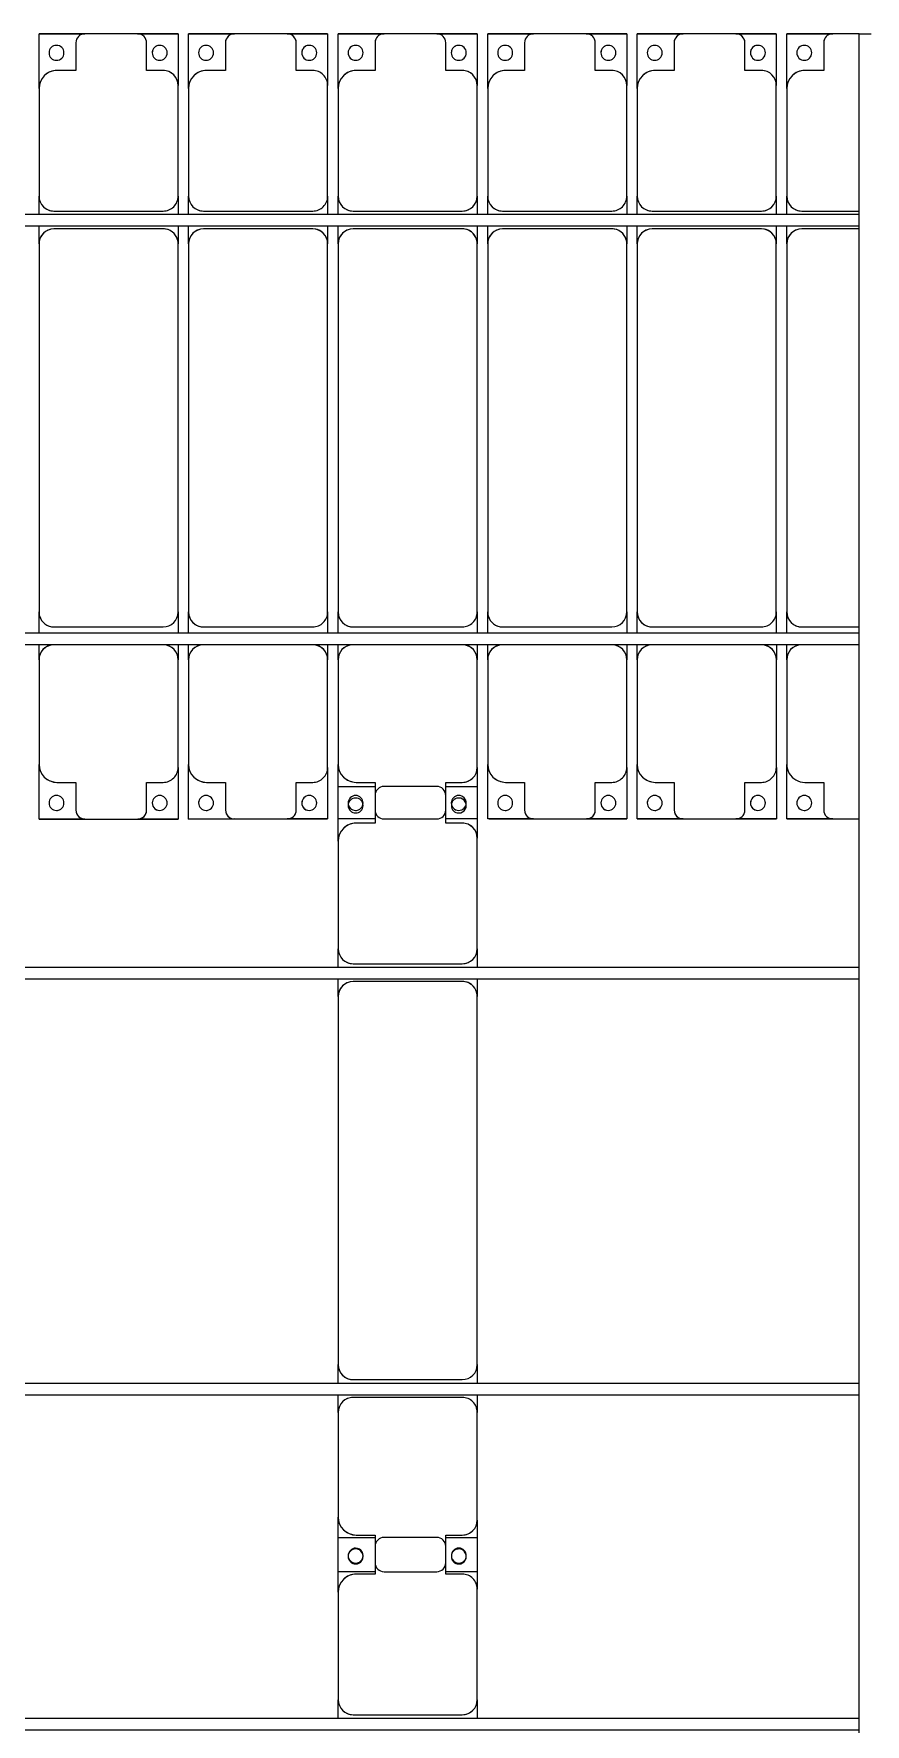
# Model space of a CAD drawing. Header units: millimetres. Extents: x -496478 to -186190, y -204059 to -87354.
# Drawn here: x -351992 to -349212, y -100932 to -95283 of the extents above; entities that cross this region are included whole.
import ezdxf

# ---------------------------------------------------------------- set-up
doc = ezdxf.new("R2010")
doc.units = ezdxf.units.MM
for name, color, linetype, lineweight in [('A-DETL-MBND', 5, 'Continuous', 9), ('A-GENM', 13, 'Continuous', 9), ('S-BEAM', 12, 'Continuous', 9)]:
    doc.layers.add(name, color=color, linetype=linetype, lineweight=lineweight)

# ---------------------------------------------------------------- blocks, each defined once
blk = doc.blocks.new('Dải phao đi lại kèm đỡ invester - DẢI PHAO ĐI LẠI-V1-BỐ TRÍ KHUNG KẾT CẤU BÈ PIN 01')
at = {"layer": 'A-DETL-MBND', "color": 8}
for p, q in [((86758.4, 1312.2), (86911.8, 1312.2)), ((86758.4, 1129.7), (86758.4, 1312.2)), ((86911.8, 1312.2), (86758.4, 1312.2)), ((87088.2, 1312.2), (86911.8, 1312.2)), ((87088.2, 1312.2), (87223.4, 1312.2)), ((87223.4, 1312.2), (87088.2, 1312.2)), ((87223.4, 1312.2), (87223.4, 1139.7)), ((87258.4, 1312.2), (87411.8, 1312.2)), ((87258.4, 1129.7), (87258.4, 1312.2)), ((87411.8, 1312.2), (87258.4, 1312.2)), ((87588.2, 1312.2), (87411.8, 1312.2)), ((87588.2, 1312.2), (87723.4, 1312.2)), ((87723.4, 1312.2), (87588.2, 1312.2)), ((87723.4, 1312.2), (87723.4, 1139.7)), ((87758.4, 1312.2), (87911.8, 1312.2)), ((87758.4, 1129.7), (87758.4, 1312.2)), ((87911.8, 1312.2), (87758.4, 1312.2)), ((88088.2, 1312.2), (87911.8, 1312.2)), ((88088.2, 1312.2), (88223.4, 1312.2)), ((88223.4, 1312.2), (88088.2, 1312.2)), ((88223.4, 1312.2), (88223.4, 1139.7)), ((88258.4, 1312.2), (88411.8, 1312.2)), ((88258.4, 1129.7), (88258.4, 1312.2)), ((88411.8, 1312.2), (88258.4, 1312.2)), ((88588.2, 1312.2), (88411.8, 1312.2)), ((88588.2, 1312.2), (88723.4, 1312.2)), ((88723.4, 1312.2), (88588.2, 1312.2)), ((88723.4, 1312.2), (88723.4, 1139.7)), ((88758.4, 1312.2), (88911.8, 1312.2)), ((88758.4, 1129.7), (88758.4, 1312.2)), ((88911.8, 1312.2), (88758.4, 1312.2)), ((89088.2, 1312.2), (88911.8, 1312.2)), ((89088.2, 1312.2), (89223.4, 1312.2)), ((89223.4, 1312.2), (89088.2, 1312.2)), ((89223.4, 1312.2), (89223.4, 1139.7)), ((89258.4, 1312.2), (89411.8, 1312.2)), ((89258.4, 1129.7), (89258.4, 1312.2)), ((89411.8, 1312.2), (89258.4, 1312.2)), ((89500, 1312.2), (89411.8, 1312.2)), ((86881.8, 1282.2), (86881.8, 1189.7)), ((87118.2, 1189.7), (87118.2, 1282.2)), ((87381.8, 1282.2), (87381.8, 1189.7)), ((87618.2, 1189.7), (87618.2, 1282.2)), ((87881.8, 1282.2), (87881.8, 1189.7)), ((88118.2, 1189.7), (88118.2, 1282.2)), ((88381.8, 1282.2), (88381.8, 1189.7)), ((88618.2, 1189.7), (88618.2, 1282.2)), ((88881.8, 1282.2), (88881.8, 1189.7)), ((89118.2, 1189.7), (89118.2, 1282.2)), ((89381.8, 1282.2), (89381.8, 1189.7)), ((86881.8, 1189.7), (86818.4, 1189.7)), ((87173.4, 1189.7), (87118.2, 1189.7)), ((87381.8, 1189.7), (87318.4, 1189.7)), ((87673.4, 1189.7), (87618.2, 1189.7)), ((87881.8, 1189.7), (87818.4, 1189.7)), ((88173.4, 1189.7), (88118.2, 1189.7)), ((88381.8, 1189.7), (88318.4, 1189.7)), ((88673.4, 1189.7), (88618.2, 1189.7)), ((88881.8, 1189.7), (88818.4, 1189.7)), ((89173.4, 1189.7), (89118.2, 1189.7)), ((89381.8, 1189.7), (89318.4, 1189.7)), ((87223.4, 769.7), (87223.4, 1139.7)), ((87723.4, 769.7), (87723.4, 1139.7)), ((88223.4, 769.7), (88223.4, 1139.7)), ((88723.4, 769.7), (88723.4, 1139.7)), ((89223.4, 769.7), (89223.4, 1139.7)), ((86758.4, 1129.7), (86758.4, 769.7)), ((87258.4, 1129.7), (87258.4, 769.7)), ((87758.4, 1129.7), (87758.4, 769.7)), ((88258.4, 1129.7), (88258.4, 769.7)), ((88758.4, 1129.7), (88758.4, 769.7)), ((89258.4, 1129.7), (89258.4, 769.7)), ((86758.4, 709.7), (86758.4, 769.7)), ((87223.4, 769.7), (87223.4, 709.7)), ((87258.4, 709.7), (87258.4, 769.7)), ((87723.4, 769.7), (87723.4, 709.7)), ((87758.4, 709.7), (87758.4, 769.7)), ((88223.4, 769.7), (88223.4, 709.7)), ((88258.4, 709.7), (88258.4, 769.7)), ((88723.4, 769.7), (88723.4, 709.7)), ((88758.4, 709.7), (88758.4, 769.7)), ((89223.4, 769.7), (89223.4, 709.7)), ((89258.4, 709.7), (89258.4, 769.7)), ((86808.4, 719.7), (87173.4, 719.7)), ((87308.4, 719.7), (87673.4, 719.7)), ((87808.4, 719.7), (88173.4, 719.7)), ((88308.4, 719.7), (88673.4, 719.7)), ((88808.4, 719.7), (89173.4, 719.7)), ((89308.4, 719.7), (89500, 719.7)), ((86758.4, 610.3), (86758.4, 669.7)), ((87173.4, 660.3), (86808.4, 660.3)), ((87223.4, 669.7), (87223.4, 610.3)), ((87258.4, 610.3), (87258.4, 669.7)), ((87673.4, 660.3), (87308.4, 660.3)), ((87723.4, 669.7), (87723.4, 610.3)), ((87758.4, 610.3), (87758.4, 669.7)), ((88173.4, 660.3), (87808.4, 660.3)), ((88223.4, 669.7), (88223.4, 610.3)), ((88258.4, 610.3), (88258.4, 669.7)), ((88673.4, 660.3), (88308.4, 660.3)), ((88723.4, 669.7), (88723.4, 610.3)), ((88758.4, 610.3), (88758.4, 669.7)), ((89173.4, 660.3), (88808.4, 660.3)), ((89223.4, 669.7), (89223.4, 610.3)), ((89258.4, 610.3), (89258.4, 669.7)), ((89500, 660.3), (89308.4, 660.3)), ((86758.4, 610.3), (86758.4, -620.3)), ((87223.4, -620.3), (87223.4, 610.3)), ((87258.4, 610.3), (87258.4, -620.3)), ((87723.4, -620.3), (87723.4, 610.3)), ((87758.4, 610.3), (87758.4, -620.3)), ((88223.4, -620.3), (88223.4, 610.3)), ((88258.4, 610.3), (88258.4, -620.3)), ((88723.4, -620.3), (88723.4, 610.3)), ((88758.4, 610.3), (88758.4, -620.3)), ((89223.4, -620.3), (89223.4, 610.3)), ((89258.4, 610.3), (89258.4, -620.3)), ((86758.4, -690.3), (86758.4, -620.3)), ((87223.4, -620.3), (87223.4, -690.3)), ((87258.4, -690.3), (87258.4, -620.3)), ((87723.4, -620.3), (87723.4, -690.3)), ((87758.4, -690.3), (87758.4, -620.3)), ((88223.4, -620.3), (88223.4, -690.3)), ((88258.4, -690.3), (88258.4, -620.3)), ((88723.4, -620.3), (88723.4, -690.3)), ((88758.4, -690.3), (88758.4, -620.3)), ((89223.4, -620.3), (89223.4, -690.3)), ((89258.4, -690.3), (89258.4, -620.3)), ((86808.4, -670.3), (87173.4, -670.3)), ((87308.4, -670.3), (87673.4, -670.3)), ((87808.4, -670.3), (88173.4, -670.3)), ((88308.4, -670.3), (88673.4, -670.3)), ((88808.4, -670.3), (89173.4, -670.3)), ((89308.4, -670.3), (89500, -670.3)), ((86758.4, -779.7), (86758.4, -730.3)), ((87223.4, -730.3), (87223.4, -779.7)), ((87258.4, -779.7), (87258.4, -730.3)), ((87723.4, -730.3), (87723.4, -779.7)), ((87758.4, -779.7), (87758.4, -730.3)), ((88223.4, -730.3), (88223.4, -779.7)), ((88258.4, -779.7), (88258.4, -730.3)), ((88723.4, -730.3), (88723.4, -779.7)), ((88758.4, -779.7), (88758.4, -730.3)), ((89223.4, -730.3), (89223.4, -779.7)), ((89258.4, -779.7), (89258.4, -730.3)), ((86758.4, -779.7), (86758.4, -1129.7)), ((87223.4, -1139.7), (87223.4, -779.7)), ((87258.4, -779.7), (87258.4, -1129.7)), ((87723.4, -1139.7), (87723.4, -779.7)), ((87758.4, -779.7), (87758.4, -1129.7)), ((88223.4, -1139.7), (88223.4, -779.7)), ((88258.4, -779.7), (88258.4, -1129.7)), ((88723.4, -1139.7), (88723.4, -779.7)), ((88758.4, -779.7), (88758.4, -1129.7)), ((89223.4, -1139.7), (89223.4, -779.7)), ((89258.4, -779.7), (89258.4, -1129.7)), ((86758.4, -1312.2), (86758.4, -1129.7)), ((87258.4, -1312.2), (87258.4, -1129.7)), ((87758.4, -1312.2), (87758.4, -1129.7)), ((88258.4, -1312.2), (88258.4, -1129.7)), ((88758.4, -1312.2), (88758.4, -1129.7)), ((89258.4, -1312.2), (89258.4, -1129.7)), ((87223.4, -1139.7), (87223.4, -1312.2)), ((87723.4, -1139.7), (87723.4, -1312.2)), ((88223.4, -1139.7), (88223.4, -1312.2)), ((88723.4, -1139.7), (88723.4, -1312.2)), ((89223.4, -1139.7), (89223.4, -1312.2)), ((86818.4, -1189.7), (86881.8, -1189.7)), ((86881.8, -1189.7), (86881.8, -1282.2)), ((87118.2, -1282.2), (87118.2, -1189.7)), ((87118.2, -1189.7), (87173.4, -1189.7)), ((87318.4, -1189.7), (87381.8, -1189.7)), ((87381.8, -1189.7), (87381.8, -1282.2)), ((87618.2, -1282.2), (87618.2, -1189.7)), ((87618.2, -1189.7), (87673.4, -1189.7)), ((87818.4, -1189.7), (87881.8, -1189.7)), ((87881.8, -1189.7), (87881.8, -1282.2)), ((88118.2, -1282.2), (88118.2, -1189.7)), ((88118.2, -1189.7), (88173.4, -1189.7)), ((88318.4, -1189.7), (88381.8, -1189.7)), ((88381.8, -1189.7), (88381.8, -1282.2)), ((88618.2, -1282.2), (88618.2, -1189.7)), ((88618.2, -1189.7), (88673.4, -1189.7)), ((88818.4, -1189.7), (88881.8, -1189.7)), ((88881.8, -1189.7), (88881.8, -1282.2)), ((89118.2, -1282.2), (89118.2, -1189.7)), ((89118.2, -1189.7), (89173.4, -1189.7)), ((89318.4, -1189.7), (89381.8, -1189.7)), ((89381.8, -1189.7), (89381.8, -1282.2)), ((86911.8, -1312.2), (86758.4, -1312.2)), ((86758.4, -1312.2), (86911.8, -1312.2)), ((86911.8, -1312.2), (87088.2, -1312.2)), ((87223.4, -1312.2), (87088.2, -1312.2)), ((87088.2, -1312.2), (87223.4, -1312.2)), ((87411.8, -1312.2), (87258.4, -1312.2)), ((87258.4, -1312.2), (87411.8, -1312.2)), ((87411.8, -1312.2), (87588.2, -1312.2)), ((87723.4, -1312.2), (87588.2, -1312.2)), ((87588.2, -1312.2), (87723.4, -1312.2)), ((87881.8, -1312.2), (87758.4, -1312.2)), ((87911.8, -1312.2), (88088.2, -1312.2)), ((88223.4, -1312.2), (88118.2, -1312.2)), ((88411.8, -1312.2), (88258.4, -1312.2)), ((88263.1, -1312.2), (88411.8, -1312.2)), ((88411.8, -1312.2), (88588.2, -1312.2)), ((88723.4, -1312.2), (88588.2, -1312.2)), ((88588.2, -1312.2), (88723.4, -1312.2)), ((88911.8, -1312.2), (88758.4, -1312.2)), ((88758.4, -1312.2), (88911.8, -1312.2)), ((88911.8, -1312.2), (89088.2, -1312.2)), ((89223.4, -1312.2), (89088.2, -1312.2)), ((89088.2, -1312.2), (89223.4, -1312.2)), ((89411.8, -1312.2), (89258.4, -1312.2)), ((89258.4, -1312.2), (89411.8, -1312.2)), ((89411.8, -1312.2), (89500, -1312.2))]:
    blk.add_line(p, q, dxfattribs=at)
for centre, radius, start, end in [((86911.8, 1282.2), 30, 90, 180), ((86911.8, 1282.2), 30, 90, 165), ((86911.8, 1282.2), 30, 90, 105), ((86911.8, 1282.2), 30, 90, 105), ((87088.2, 1282.2), 30, 360, 90), ((87088.2, 1282.2), 30, 75, 90), ((87088.2, 1282.2), 30, 15, 90), ((87088.2, 1282.2), 30, 75, 90), ((87411.8, 1282.2), 30, 90, 180), ((87411.8, 1282.2), 30, 90, 165), ((87411.8, 1282.2), 30, 90, 105), ((87411.8, 1282.2), 30, 90, 105), ((87588.2, 1282.2), 30, 0, 90), ((87588.2, 1282.2), 30, 75, 90), ((87588.2, 1282.2), 30, 15, 90), ((87588.2, 1282.2), 30, 75, 90), ((87911.8, 1282.2), 30, 90, 180), ((87911.8, 1282.2), 30, 90, 165), ((87911.8, 1282.2), 30, 90, 105), ((87911.8, 1282.2), 30, 90, 105), ((88088.2, 1282.2), 30, 0, 90), ((88088.2, 1282.2), 30, 75, 90), ((88088.2, 1282.2), 30, 15, 90), ((88088.2, 1282.2), 30, 75, 90), ((88411.8, 1282.2), 30, 90, 180), ((88411.8, 1282.2), 30, 90, 165), ((88411.8, 1282.2), 30, 90, 105), ((88411.8, 1282.2), 30, 90, 105), ((88588.2, 1282.2), 30, 360, 90), ((88588.2, 1282.2), 30, 75, 90), ((88588.2, 1282.2), 30, 15, 90), ((88588.2, 1282.2), 30, 75, 90), ((88911.8, 1282.2), 30, 90, 180), ((88911.8, 1282.2), 30, 90, 165), ((88911.8, 1282.2), 30, 90, 105), ((88911.8, 1282.2), 30, 90, 105), ((89088.2, 1282.2), 30, 0, 90), ((89088.2, 1282.2), 30, 75, 90), ((89088.2, 1282.2), 30, 15, 90), ((89088.2, 1282.2), 30, 75, 90), ((89411.8, 1282.2), 30, 90, 180), ((89411.8, 1282.2), 30, 90, 165), ((89411.8, 1282.2), 30, 90, 105), ((89411.8, 1282.2), 30, 90, 105), ((86816.8, 1248.6), 25, 90, 270), ((86816.8, 1248.6), 25, 270, 90), ((87161.8, 1248.6), 25, 90, 270), ((87161.8, 1248.6), 25, 150, 180), ((87161.8, 1248.6), 25, 120, 135), ((87161.8, 1248.6), 25, 90, 105), ((87161.8, 1248.6), 25, 270, 90), ((87316.8, 1248.6), 25, 90, 270), ((87316.8, 1248.6), 25, 270, 90), ((87661.8, 1248.6), 25, 90, 270), ((87661.8, 1248.6), 25, 150, 180), ((87661.8, 1248.6), 25, 120, 135), ((87661.8, 1248.6), 25, 90, 105), ((87661.8, 1248.6), 25, 270, 90), ((87816.8, 1248.6), 25, 90, 270), ((87816.8, 1248.6), 25, 270, 90), ((88161.8, 1248.6), 25, 90, 270), ((88161.8, 1248.6), 25, 150, 180), ((88161.8, 1248.6), 25, 120, 135), ((88161.8, 1248.6), 25, 90, 105), ((88161.8, 1248.6), 25, 270, 90), ((88316.8, 1248.6), 25, 90, 270), ((88316.8, 1248.6), 25, 270, 90), ((88661.8, 1248.6), 25, 90, 270), ((88661.8, 1248.6), 25, 150, 180), ((88661.8, 1248.6), 25, 120, 135), ((88661.8, 1248.6), 25, 90, 105), ((88661.8, 1248.6), 25, 270, 90), ((88816.8, 1248.6), 25, 90, 270), ((88816.8, 1248.6), 25, 270, 90), ((89161.8, 1248.6), 25, 90, 270), ((89161.8, 1248.6), 25, 150, 180), ((89161.8, 1248.6), 25, 120, 135), ((89161.8, 1248.6), 25, 90, 105), ((89161.8, 1248.6), 25, 270, 90), ((89316.8, 1248.6), 25, 90, 270), ((89316.8, 1248.6), 25, 270, 90), ((86818.4, 1129.7), 60, 90, 180), ((86818.4, 1129.7), 60, 90, 135), ((87173.4, 1139.7), 50, 0, 90), ((87173.4, 1139.7), 50, 45, 90), ((87318.4, 1129.7), 60, 90, 180), ((87318.4, 1129.7), 60, 90, 135), ((87673.4, 1139.7), 50, 360, 90), ((87673.4, 1139.7), 50, 45, 90), ((87818.4, 1129.7), 60, 90, 180), ((87818.4, 1129.7), 60, 90, 135), ((88173.4, 1139.7), 50, 0, 90), ((88173.4, 1139.7), 50, 45, 90), ((88318.4, 1129.7), 60, 90, 180), ((88318.4, 1129.7), 60, 90, 135), ((88673.4, 1139.7), 50, 0, 90), ((88673.4, 1139.7), 50, 45, 90), ((88818.4, 1129.7), 60, 90, 180), ((88818.4, 1129.7), 60, 90, 135), ((89173.4, 1139.7), 50, 0, 90), ((89173.4, 1139.7), 50, 45, 90), ((89318.4, 1129.7), 60, 90, 180), ((89318.4, 1129.7), 60, 90, 135), ((86808.4, 769.7), 50, 180, 270), ((87173.4, 769.7), 50, 270, 0), ((87308.4, 769.7), 50, 180, 270), ((87673.4, 769.7), 50, 270, 0), ((87808.4, 769.7), 50, 180, 270), ((88173.4, 769.7), 50, 270, 360), ((88308.4, 769.7), 50, 180, 270), ((88673.4, 769.7), 50, 270, 0), ((88808.4, 769.7), 50, 180, 270), ((89173.4, 769.7), 50, 270, 360), ((89308.4, 769.7), 50, 180, 270), ((86808.4, 769.7), 50, 225, 270), ((87173.4, 769.7), 50, 270, 315), ((87308.4, 769.7), 50, 225, 270), ((87673.4, 769.7), 50, 270, 315), ((87808.4, 769.7), 50, 225, 270), ((88173.4, 769.7), 50, 270, 315), ((88308.4, 769.7), 50, 225, 270), ((88673.4, 769.7), 50, 270, 315), ((88808.4, 769.7), 50, 225, 270), ((89173.4, 769.7), 50, 270, 315), ((89308.4, 769.7), 50, 225, 270), ((86808.4, 610.3), 50, 90, 180), ((86808.4, 610.3), 50, 105, 180), ((87173.4, 610.3), 50, 360, 90), ((87173.4, 610.3), 50, 15, 90), ((87308.4, 610.3), 50, 90, 180), ((87308.4, 610.3), 50, 105, 180), ((87673.4, 610.3), 50, 0, 90), ((87673.4, 610.3), 50, 15, 90), ((87808.4, 610.3), 50, 90, 180), ((87808.4, 610.3), 50, 105, 180), ((88173.4, 610.3), 50, 360, 90), ((88173.4, 610.3), 50, 15, 90), ((88308.4, 610.3), 50, 90, 180), ((88308.4, 610.3), 50, 105, 180), ((88673.4, 610.3), 50, 360, 90), ((88673.4, 610.3), 50, 15, 90), ((88808.4, 610.3), 50, 90, 180), ((88808.4, 610.3), 50, 105, 180), ((89173.4, 610.3), 50, 0, 90), ((89173.4, 610.3), 50, 15, 90), ((89308.4, 610.3), 50, 90, 180), ((89308.4, 610.3), 50, 105, 180), ((86808.4, -620.3), 50, 180, 270), ((87173.4, -620.3), 50, 270, 360), ((87173.4, -620.3), 50, 270, 360), ((87308.4, -620.3), 50, 180, 270), ((87673.4, -620.3), 50, 270, 0), ((87673.4, -620.3), 50, 270, 0), ((87808.4, -620.3), 50, 180, 270), ((88173.4, -620.3), 50, 270, 0), ((88173.4, -620.3), 50, 270, 0), ((88308.4, -620.3), 50, 180, 270), ((88673.4, -620.3), 50, 270, 360), ((88673.4, -620.3), 50, 270, 360), ((88808.4, -620.3), 50, 180, 270), ((89173.4, -620.3), 50, 270, 0), ((89173.4, -620.3), 50, 270, 0), ((89308.4, -620.3), 50, 180, 270), ((86808.4, -620.3), 50, 195, 270), ((87308.4, -620.3), 50, 195, 270), ((87808.4, -620.3), 50, 195, 270), ((88308.4, -620.3), 50, 195, 270), ((88808.4, -620.3), 50, 195, 270), ((89308.4, -620.3), 50, 195, 270), ((86808.4, -779.7), 50, 95.7981, 180), ((86808.4, -779.7), 50, 95.7981, 135), ((87173.4, -779.7), 50, 0, 84.2019), ((87173.4, -779.7), 50, 45, 84.2019), ((87308.4, -779.7), 50, 95.7981, 180), ((87308.4, -779.7), 50, 95.7981, 135), ((87673.4, -779.7), 50, 0, 84.2019), ((87673.4, -779.7), 50, 45, 84.2019), ((87808.4, -779.7), 50, 95.7981, 180), ((87808.4, -779.7), 50, 95.7981, 135), ((88173.4, -779.7), 50, 360, 84.2019), ((88173.4, -779.7), 50, 45, 84.2019), ((88308.4, -779.7), 50, 95.7981, 180), ((88308.4, -779.7), 50, 95.7981, 135), ((88673.4, -779.7), 50, 0, 84.2019), ((88673.4, -779.7), 50, 45, 84.2019), ((88808.4, -779.7), 50, 95.7981, 180), ((88808.4, -779.7), 50, 95.7981, 135), ((89173.4, -779.7), 50, 0, 84.2019), ((89173.4, -779.7), 50, 45, 84.2019), ((89308.4, -779.7), 50, 95.7981, 180), ((89308.4, -779.7), 50, 95.7981, 135), ((86818.4, -1129.7), 60, 180, 270), ((87318.4, -1129.7), 60, 180, 270), ((87818.4, -1129.7), 60, 180, 270), ((88318.4, -1129.7), 60, 180, 270), ((88818.4, -1129.7), 60, 180, 270), ((89318.4, -1129.7), 60, 180, 239.9888), ((86818.4, -1129.7), 60, 225, 270), ((87173.4, -1139.7), 50, 270, 0), ((87173.4, -1139.7), 50, 270, 315), ((87318.4, -1129.7), 60, 225, 270), ((87673.4, -1139.7), 50, 270, 0), ((87673.4, -1139.7), 50, 270, 315), ((87818.4, -1129.7), 60, 225, 270), ((88173.4, -1139.7), 50, 270, 360), ((88173.4, -1139.7), 50, 270, 315), ((88318.4, -1129.7), 60, 225, 270), ((88673.4, -1139.7), 50, 270, 0), ((88673.4, -1139.7), 50, 270, 315), ((88818.4, -1129.7), 60, 225, 270), ((89173.4, -1139.7), 50, 270, 0), ((89173.4, -1139.7), 50, 270, 315), ((89318.4, -1129.7), 60, 225, 239.9888), ((89318.4, -1129.7), 60, 240, 270), ((89318.4, -1129.7), 60, 240, 270), ((86816.8, -1258.6), 25, 90, 270), ((86816.8, -1258.6), 25, 270, 90), ((87161.8, -1258.6), 25, 90, 270), ((87161.8, -1258.6), 25, 270, 90), ((87316.8, -1258.6), 25, 90, 270), ((87316.8, -1258.6), 25, 270, 90), ((87661.8, -1258.6), 25, 90, 270), ((87661.8, -1258.6), 25, 270, 90), ((87816.8, -1258.6), 25, 90, 270), ((87816.8, -1258.6), 25, 270, 90), ((88161.8, -1258.6), 25, 90, 270), ((88161.8, -1258.6), 25, 270, 90), ((88316.8, -1258.6), 25, 90, 270), ((88316.8, -1258.6), 25, 270, 90), ((88661.8, -1258.6), 25, 90, 270), ((88661.8, -1258.6), 25, 270, 90), ((88816.8, -1258.6), 25, 90, 270), ((88816.8, -1258.6), 25, 270, 90), ((89161.8, -1258.6), 25, 90, 270), ((89161.8, -1258.6), 25, 270, 90), ((89316.8, -1258.6), 25, 90, 270), ((89316.8, -1258.6), 25, 270, 90), ((86816.8, -1258.6), 25, 165, 180), ((86816.8, -1258.6), 25, 270, 285), ((86911.8, -1282.2), 30, 180, 270), ((86911.8, -1282.2), 30, 195, 270), ((87088.2, -1282.2), 30, 270, 360), ((87088.2, -1282.2), 30, 270, 345), ((87088.2, -1282.2), 30, 315, 330), ((87088.2, -1282.2), 30, 315, 330), ((87161.8, -1258.6), 25, 165, 270), ((87161.8, -1258.6), 25, 0, 15), ((87316.8, -1258.6), 25, 165, 180), ((87316.8, -1258.6), 25, 270, 285), ((87411.8, -1282.2), 30, 180, 270), ((87411.8, -1282.2), 30, 195, 270), ((87588.2, -1282.2), 30, 270, 0), ((87588.2, -1282.2), 30, 270, 345), ((87588.2, -1282.2), 30, 315, 330), ((87588.2, -1282.2), 30, 315, 330), ((87661.8, -1258.6), 25, 165, 270), ((87661.8, -1258.6), 25, 0, 15), ((87816.8, -1258.6), 25, 270, 285), ((87911.8, -1282.2), 30, 180, 270), ((88088.2, -1282.2), 30, 270, 360), ((88161.8, -1258.6), 25, 165, 270), ((88316.8, -1258.6), 25, 165, 180), ((88316.8, -1258.6), 25, 270, 285), ((88411.8, -1282.2), 30, 180, 270), ((88411.8, -1282.2), 30, 195, 270), ((88588.2, -1282.2), 30, 270, 0), ((88588.2, -1282.2), 30, 270, 345), ((88588.2, -1282.2), 30, 315, 330), ((88588.2, -1282.2), 30, 315, 330), ((88661.8, -1258.6), 25, 165, 270), ((88661.8, -1258.6), 25, 0, 15), ((88816.8, -1258.6), 25, 165, 180), ((88816.8, -1258.6), 25, 270, 285), ((88911.8, -1282.2), 30, 180, 270), ((88911.8, -1282.2), 30, 195, 270), ((89088.2, -1282.2), 30, 270, 360), ((89088.2, -1282.2), 30, 270, 345), ((89088.2, -1282.2), 30, 315, 330), ((89088.2, -1282.2), 30, 315, 330), ((89161.8, -1258.6), 25, 165, 270), ((89161.8, -1258.6), 25, 0, 15), ((89316.8, -1258.6), 25, 165, 180), ((89316.8, -1258.6), 25, 270, 285), ((89411.8, -1282.2), 30, 180, 270), ((89411.8, -1282.2), 30, 195, 270), ((86911.8, -1282.2), 30, 255, 270), ((86911.8, -1282.2), 30, 255, 270), ((87088.2, -1282.2), 30, 270, 285), ((87088.2, -1282.2), 30, 270, 285), ((87411.8, -1282.2), 30, 255, 270), ((87411.8, -1282.2), 30, 255, 270), ((87588.2, -1282.2), 30, 270, 285), ((87588.2, -1282.2), 30, 270, 285), ((88411.8, -1282.2), 30, 255, 270), ((88411.8, -1282.2), 30, 255, 270), ((88588.2, -1282.2), 30, 270, 285), ((88588.2, -1282.2), 30, 270, 285), ((88911.8, -1282.2), 30, 255, 270), ((88911.8, -1282.2), 30, 255, 270), ((89088.2, -1282.2), 30, 270, 285), ((89088.2, -1282.2), 30, 270, 285), ((89411.8, -1282.2), 30, 255, 270), ((89411.8, -1282.2), 30, 255, 270)]:
    blk.add_arc(centre, radius, start, end, dxfattribs=at)
blk = doc.blocks.new('Dai phao do pin - DẢI PHAO ĐỠ PIN-V45-BỐ TRÍ KHUNG KẾT CẤU BÈ PIN 01')
at = {"layer": 'A-DETL-MBND', "color": 8}
for p, q in [((65968, 241.6), (66029.7, 241.6)), ((66389.7, 241.6), (66029.7, 241.6)), ((66389.7, 241.6), (66572.2, 241.6)), ((66457.8, 241.6), (66640.3, 241.6)), ((66457.8, 118.2), (66457.8, 241.6)), ((66572.2, 241.6), (66572.2, 118.2)), ((66990.3, 241.6), (66640.3, 241.6)), ((66990.3, 241.6), (67048, 241.6)), ((67088, 241.6), (67149.7, 241.6)), ((68380.3, 241.6), (67149.7, 241.6)), ((68380.3, 241.6), (68438, 241.6)), ((68478, 241.6), (68539.7, 241.6)), ((68899.7, 241.6), (68539.7, 241.6)), ((68899.7, 241.6), (69082.2, 241.6)), ((69082.2, 241.6), (69082.2, 118.2)), ((65979.7, 191.6), (65979.7, -173.4)), ((66449.7, 118.2), (66449.7, 181.6)), ((66580.3, 181.6), (66580.3, 118.2)), ((67040.3, -173.4), (67040.3, 191.6)), ((67099.7, 191.6), (67099.7, -173.4)), ((68430.3, -173.4), (68430.3, 191.6)), ((68489.7, 191.6), (68489.7, -173.4)), ((68959.7, 118.2), (68959.7, 181.6)), ((66542.2, 118.2), (66449.7, 118.2)), ((66580.3, 118.2), (66487.8, 118.2)), ((69052.2, 118.2), (68959.7, 118.2)), ((66457.8, 88.2), (66457.8, -88.2)), ((66572.2, -88.2), (66572.2, 88.2)), ((69082.2, -88.2), (69082.2, 88.2)), ((66449.7, -173.4), (66449.7, -118.2)), ((66449.7, -118.2), (66542.2, -118.2)), ((66457.8, -223.4), (66457.8, -118.2)), ((66487.8, -118.2), (66580.3, -118.2)), ((66572.2, -118.2), (66572.2, -223.4)), ((66580.3, -118.2), (66580.3, -173.4)), ((68959.7, -173.4), (68959.7, -118.2)), ((68959.7, -118.2), (69052.2, -118.2)), ((69082.2, -118.2), (69082.2, -223.4)), ((66029.7, -223.4), (65968, -223.4)), ((66029.7, -223.4), (66399.7, -223.4)), ((66572.2, -223.4), (66399.7, -223.4)), ((66630.3, -223.4), (66457.8, -223.4)), ((66630.3, -223.4), (66990.3, -223.4)), ((67048, -223.4), (66990.3, -223.4)), ((67149.7, -223.4), (67088, -223.4)), ((67149.7, -223.4), (68380.3, -223.4)), ((68438, -223.4), (68380.3, -223.4)), ((68539.7, -223.4), (68478, -223.4)), ((68539.7, -223.4), (68909.7, -223.4)), ((69082.2, -223.4), (68909.7, -223.4))]:
    blk.add_line(p, q, dxfattribs=at)
for centre, radius, start, end in [((66029.7, 191.6), 50, 90, 180), ((66029.7, 191.6), 50, 135, 180), ((66389.7, 181.6), 60, 0, 90), ((66640.3, 181.6), 60, 90, 180), ((66990.3, 191.6), 50, 0, 90), ((66990.3, 191.6), 50, 0, 45), ((67149.7, 191.6), 50, 90, 180), ((67149.7, 191.6), 50, 105, 180), ((68380.3, 191.6), 50, 0, 90), ((68380.3, 191.6), 50, 15, 90), ((68539.7, 191.6), 50, 90, 180), ((68539.7, 191.6), 50, 135, 180), ((68899.7, 181.6), 60, 0, 90), ((66389.7, 181.6), 60, 0, 45), ((66508.6, 183.2), 25, 0, 180), ((66508.6, 183.2), 25, 180, 0), ((66511.4, 183.2), 25, 0, 180), ((66511.4, 183.2), 25, 180, 0), ((66511.4, 183.2), 25, 180, 195), ((66640.3, 181.6), 60, 135, 180), ((68899.7, 181.6), 60, 0, 45), ((69018.6, 183.2), 25, 0, 180), ((69018.6, 183.2), 25, 180, 360), ((66487.8, 88.2), 30, 90, 180), ((66542.2, 88.2), 30, 360, 90), ((69052.2, 88.2), 30, 0, 90), ((66487.8, -88.2), 30, 180, 270), ((66542.2, -88.2), 30, 270, 360), ((69052.2, -88.2), 30, 270, 0), ((66508.6, -161.8), 25, 0, 180), ((66508.6, -161.8), 25, 180, 0), ((66511.4, -161.8), 25, 0, 180), ((66511.4, -161.8), 25, 120, 180), ((66511.4, -161.8), 25, 180, 360), ((66511.4, -161.8), 25, 75, 105), ((66508.6, -161.8), 25, 75, 90), ((66508.6, -161.8), 25, 30, 45), ((66508.6, -161.8), 25, 0, 15), ((69018.6, -161.8), 25, 0, 180), ((69018.6, -161.8), 25, 180, 0), ((69018.6, -161.8), 25, 60, 90), ((69018.6, -161.8), 25, 30, 45), ((69018.6, -161.8), 25, 0, 15), ((66029.7, -173.4), 50, 180, 270), ((66029.7, -173.4), 50, 180, 225), ((66399.7, -173.4), 50, 270, 0), ((66399.7, -173.4), 50, 315, 0), ((66630.3, -173.4), 50, 180, 270), ((66630.3, -173.4), 50, 180, 225), ((66990.3, -173.4), 50, 270, 0), ((66990.3, -173.4), 50, 315, 360), ((67149.7, -173.4), 50, 180, 270), ((67149.7, -173.4), 50, 180, 270), ((68380.3, -173.4), 50, 270, 0), ((68380.3, -173.4), 50, 285, 0), ((68539.7, -173.4), 50, 180, 270), ((68539.7, -173.4), 50, 180, 225), ((68909.7, -173.4), 50, 270, 360), ((68909.7, -173.4), 50, 315, 360)]:
    blk.add_arc(centre, radius, start, end, dxfattribs=at)
blk = doc.blocks.new('Dầm C52 - Dầm C52-19519-BỐ TRÍ KHUNG KẾT CẤU BÈ PIN 01')
at = {"layer": 'S-BEAM', "color": 1}
for p, q in [((-15500, 20), (-9540, 20)), ((-9540, -20), (-15500, -20))]:
    blk.add_line(p, q, dxfattribs=at)
blk = doc.blocks.new('Dầm C52 - Hộp 40x60-24147-BỐ TRÍ KHUNG KẾT CẤU BÈ PIN 01')
at = {"layer": 'S-BEAM', "color": 3, "lineweight": 25}
for p, q in [((-37857.1, 20), (37857.1, 20)), ((37857.1, 20), (37857.1, -20))]:
    blk.add_line(p, q, dxfattribs=at)
blk = doc.blocks.new('HOBANMONG_BEPIN 1_rvt-1-BỐ TRÍ KHUNG KẾT CẤU BÈ PIN 01')
at = {"layer": 'A-GENM', "lineweight": 9}
for name, p, rotation in [('Dải phao đi lại kèm đỡ invester - DẢI PHAO ĐI LẠI-V1-BỐ TRÍ KHUNG KẾT CẤU BÈ PIN 01', (-438732.7, -96596), 0.0007586099545854), ('Dai phao do pin - DẢI PHAO ĐỠ PIN-V45-BỐ TRÍ KHUNG KẾT CẤU BÈ PIN 01', (-350731.7, -166880.5), 90.00075860989342)]:
    blk.add_blockref(name, p, dxfattribs=dict(at, rotation=rotation))
at = {"layer": 'S-BEAM', "lineweight": 9}
for name, p, rotation in [('Dầm C52 - Hộp 40x60-24147-BỐ TRÍ KHUNG KẾT CẤU BÈ PIN 01', (-349212.2, -133139.7), 90.00075860989166), ('Dầm C52 - Dầm C52-19519-BỐ TRÍ KHUNG KẾT CẤU BÈ PIN 01', (-364732.7, -95905.4), 180.0007586094741), ('Dầm C52 - Dầm C52-19519-BỐ TRÍ KHUNG KẾT CẤU BÈ PIN 01', (-364732.7, -97305.4), 180.0007586094741), ('Dầm C52 - Dầm C52-19519-BỐ TRÍ KHUNG KẾT CẤU BÈ PIN 01', (-364732.6, -98422.7), 180.0007586094741), ('Dầm C52 - Dầm C52-19519-BỐ TRÍ KHUNG KẾT CẤU BÈ PIN 01', (-364732.6, -99812.7), 180.0007586094741), ('Dầm C52 - Dầm C52-19519-BỐ TRÍ KHUNG KẾT CẤU BÈ PIN 01', (-364732.6, -100932.7), 180.0007586094741)]:
    blk.add_blockref(name, p, dxfattribs=dict(at, rotation=rotation))

msp = doc.modelspace()

# ---------------------------------------------------------------- block references
at = {"lineweight": 5}
msp.add_blockref('HOBANMONG_BEPIN 1_rvt-1-BỐ TRÍ KHUNG KẾT CẤU BÈ PIN 01', (0, 0), dxfattribs=at)

doc.saveas('drawing.dxf')
